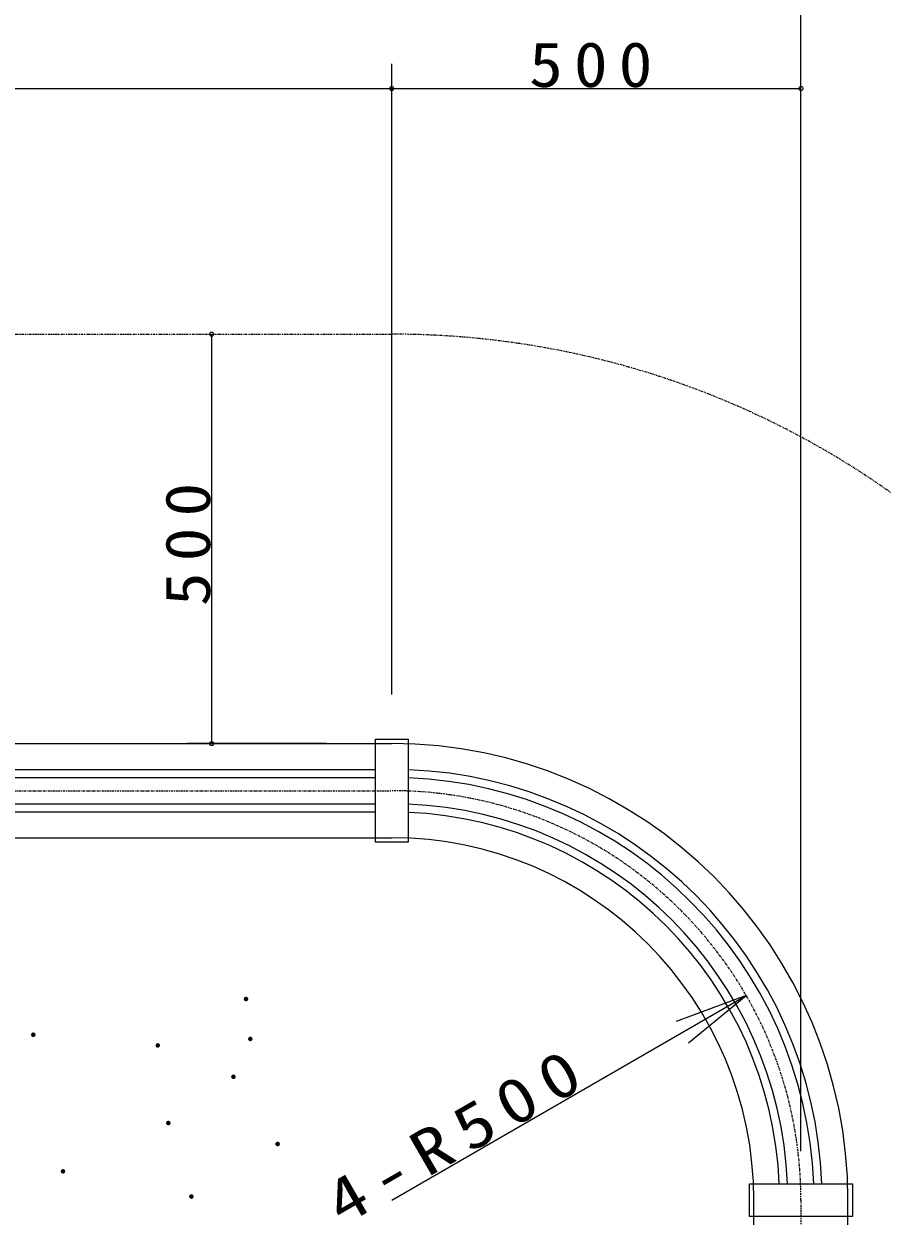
# Model space of a CAD drawing. Units: millimetres at full size. Extents: x -11550 to 0, y 0 to 8010.
# Drawn here: x -7842 to -6793, y 5733 to 7189 of the extents above; entities that cross this region are included whole.
import ezdxf

# ---------------------------------------------------------------- set-up
doc = ezdxf.new("R2010")
doc.units = ezdxf.units.MM
doc.linetypes.add('USER2', pattern=[6, 3, -1, 1, -1])
doc.linetypes.add('USER3', pattern=[8, 3, -1, 1, -1, 1, -1])
doc.layers.add('線', color=7, linetype='Continuous', lineweight=25)
doc.layers.add('補助', color=2, linetype='Continuous', lineweight=50)
doc.styles.add('ＭＳ ゴシック', font='')
doc.styles.get('ＭＳ ゴシック').set_extended_font_data('MS Gothic')

# ---------------------------------------------------------------- blocks, each defined once
blk = doc.blocks.new('open_arrow')
at = {"color": 0, "linetype": 'Continuous', "lineweight": -2}
blk.add_lwpolyline([(7.5, 1.25), (0, 0), (7.5, -1.25)], dxfattribs=at)
blk = doc.blocks.new('dimension_origin')
at = {"color": 0, "linetype": 'Continuous', "lineweight": -2}
blk.add_circle((0, 0), 1.25, dxfattribs=at)

msp = doc.modelspace()

# ---------------------------------------------------------------- linework, layer by layer
at = {"layer": '線', "color": 2, "linetype": 'USER3'}
msp.add_line((-8892.5, 6810), (-7392.5, 6810), dxfattribs=at)
at = {"layer": '線', "lineweight": 13}
for p, q in [((-8892.5, 6310), (-7392.5, 6310)), ((-8892.5, 6195), (-7392.5, 6195)), ((-6950, 4252.5), (-6950, 5752.5)), ((-6835, 4252.5), (-6835, 5752.5))]:
    msp.add_line(p, q, dxfattribs=at)
at = {"layer": '線', "color": 2}
for p, q in [((-8872.5, 6278.5), (-7412.5, 6278.5)), ((-8872.5, 6268.5), (-7412.5, 6268.5)), ((-8872.5, 6236.5), (-7412.5, 6236.5)), ((-8872.5, 6226.5), (-7412.5, 6226.5))]:
    msp.add_line(p, q, dxfattribs=at)
at = {"layer": '線', "color": 20, "linetype": 'USER2'}
for p, q in [((-8892.5, 6252.5), (-7392.5, 6252.5)), ((-6892.5, 5752.5), (-6892.5, 4252.5))]:
    msp.add_line(p, q, dxfattribs=at)
at = {"layer": '線', "lineweight": 13}
for points in [[(-7372.5, 6315.5), (-7372.5, 6189.5), (-7412.5, 6189.5), (-7412.5, 6315.5)], [(-6955.5, 5772.5), (-6829.5, 5772.5), (-6829.5, 5732.5), (-6955.5, 5732.5)]]:
    msp.add_lwpolyline(points, close=True, dxfattribs=at)
at = {"layer": '線', "color": 2, "linetype": 'USER3'}
msp.add_arc((-7392.5, 5752.5), 1057.5, 0, 90, dxfattribs=at)
at = {"layer": '線', "lineweight": 13}
for radius in [557.5, 442.5]:
    msp.add_arc((-7392.5, 5752.5), radius, 0, 90, dxfattribs=at)
at = {"layer": '線', "color": 2}
for radius, start, end in [(526, 2.17907, 87.82093), (516, 2.22132, 87.77868), (484, 2.36827, 87.63173), (474, 2.41826, 87.58174)]:
    msp.add_arc((-7392.5, 5752.5), radius, start, end, dxfattribs=at)
at = {"layer": '線', "color": 20, "linetype": 'USER2'}
msp.add_arc((-7392.5, 5752.5), 500, 0, 90, dxfattribs=at)
at = {"layer": '補助', "lineweight": 13}
for p, q in [((-6892.5, 5812.5), (-6892.5, 7440)), ((-7392.5, 6370), (-7392.5, 7140)), ((-7392.5, 6370), (-7392.5, 7140)), ((-6892.5, 5812.5), (-6892.5, 7140)), ((-8892.5, 7110), (-7392.5, 7110)), ((-7392.5, 7110), (-6892.5, 7110)), ((-7612.5, 6310), (-7612.5, 6810)), ((-7472.5, 6310), (-7642.5, 6310)), ((-7392.5, 5752.5), (-6959.487, 6002.5))]:
    msp.add_line(p, q, dxfattribs=at)
at = {"layer": '補助'}
for points in [[(-7570.539, 5997.103), (-7570.723, 5997.12), (-7570.901, 5997.171), (-7571.066, 5997.253), (-7571.213, 5997.364), (-7571.337, 5997.501), (-7571.435, 5997.658), (-7571.501, 5997.83), (-7571.535, 5998.011), (-7571.535, 5998.196), (-7571.501, 5998.377), (-7571.435, 5998.549), (-7571.337, 5998.706), (-7571.213, 5998.842), (-7571.066, 5998.954), (-7570.901, 5999.036), (-7570.723, 5999.086), (-7570.539, 5999.103), (-7570.356, 5999.086), (-7570.178, 5999.036), (-7570.013, 5998.954), (-7569.866, 5998.842), (-7569.741, 5998.706), (-7569.644, 5998.549), (-7569.578, 5998.377), (-7569.544, 5998.196), (-7569.544, 5998.011), (-7569.578, 5997.83), (-7569.644, 5997.658), (-7569.741, 5997.501), (-7569.866, 5997.364), (-7570.013, 5997.253), (-7570.178, 5997.171), (-7570.356, 5997.12)], [(-7830.52, 5953.478), (-7830.704, 5953.495), (-7830.881, 5953.545), (-7831.047, 5953.627), (-7831.194, 5953.739), (-7831.318, 5953.875), (-7831.415, 5954.032), (-7831.482, 5954.204), (-7831.516, 5954.385), (-7831.516, 5954.57), (-7831.482, 5954.751), (-7831.415, 5954.923), (-7831.318, 5955.08), (-7831.194, 5955.217), (-7831.047, 5955.328), (-7830.881, 5955.41), (-7830.704, 5955.461), (-7830.52, 5955.478), (-7830.336, 5955.461), (-7830.159, 5955.41), (-7829.994, 5955.328), (-7829.846, 5955.217), (-7829.722, 5955.08), (-7829.625, 5954.923), (-7829.558, 5954.751), (-7829.524, 5954.57), (-7829.524, 5954.385), (-7829.558, 5954.204), (-7829.625, 5954.032), (-7829.722, 5953.875), (-7829.846, 5953.739), (-7829.994, 5953.627), (-7830.159, 5953.545), (-7830.336, 5953.495)], [(-7678.378, 5940.423), (-7678.561, 5940.44), (-7678.739, 5940.49), (-7678.904, 5940.572), (-7679.051, 5940.684), (-7679.176, 5940.82), (-7679.273, 5940.977), (-7679.339, 5941.149), (-7679.373, 5941.33), (-7679.373, 5941.515), (-7679.339, 5941.696), (-7679.273, 5941.868), (-7679.176, 5942.025), (-7679.051, 5942.162), (-7678.904, 5942.273), (-7678.739, 5942.355), (-7678.561, 5942.406), (-7678.378, 5942.423), (-7678.194, 5942.406), (-7678.016, 5942.355), (-7677.851, 5942.273), (-7677.704, 5942.162), (-7677.58, 5942.025), (-7677.482, 5941.868), (-7677.416, 5941.696), (-7677.382, 5941.515), (-7677.382, 5941.33), (-7677.416, 5941.149), (-7677.482, 5940.977), (-7677.58, 5940.82), (-7677.704, 5940.684), (-7677.851, 5940.572), (-7678.016, 5940.49), (-7678.194, 5940.44)], [(-7565.404, 5948.345), (-7565.588, 5948.362), (-7565.766, 5948.413), (-7565.931, 5948.495), (-7566.078, 5948.606), (-7566.202, 5948.742), (-7566.3, 5948.899), (-7566.366, 5949.071), (-7566.4, 5949.253), (-7566.4, 5949.437), (-7566.366, 5949.619), (-7566.3, 5949.791), (-7566.202, 5949.948), (-7566.078, 5950.084), (-7565.931, 5950.195), (-7565.766, 5950.278), (-7565.588, 5950.328), (-7565.404, 5950.345), (-7565.221, 5950.328), (-7565.043, 5950.278), (-7564.878, 5950.195), (-7564.731, 5950.084), (-7564.606, 5949.948), (-7564.509, 5949.791), (-7564.443, 5949.619), (-7564.409, 5949.437), (-7564.409, 5949.253), (-7564.443, 5949.071), (-7564.509, 5948.899), (-7564.606, 5948.742), (-7564.731, 5948.606), (-7564.878, 5948.495), (-7565.043, 5948.413), (-7565.221, 5948.362)], [(-7585.944, 5902.153), (-7586.128, 5902.17), (-7586.305, 5902.221), (-7586.47, 5902.303), (-7586.618, 5902.414), (-7586.742, 5902.55), (-7586.839, 5902.707), (-7586.906, 5902.879), (-7586.94, 5903.061), (-7586.94, 5903.245), (-7586.906, 5903.427), (-7586.839, 5903.599), (-7586.742, 5903.756), (-7586.618, 5903.892), (-7586.47, 5904.003), (-7586.305, 5904.085), (-7586.128, 5904.136), (-7585.944, 5904.153), (-7585.76, 5904.136), (-7585.583, 5904.085), (-7585.418, 5904.003), (-7585.27, 5903.892), (-7585.146, 5903.756), (-7585.049, 5903.599), (-7584.982, 5903.427), (-7584.948, 5903.245), (-7584.948, 5903.061), (-7584.982, 5902.879), (-7585.049, 5902.707), (-7585.146, 5902.55), (-7585.27, 5902.414), (-7585.418, 5902.303), (-7585.583, 5902.221), (-7585.76, 5902.17)], [(-7665.535, 5845.696), (-7665.719, 5845.713), (-7665.896, 5845.764), (-7666.061, 5845.846), (-7666.208, 5845.957), (-7666.333, 5846.094), (-7666.43, 5846.25), (-7666.497, 5846.422), (-7666.53, 5846.604), (-7666.53, 5846.788), (-7666.497, 5846.97), (-7666.43, 5847.142), (-7666.333, 5847.299), (-7666.208, 5847.435), (-7666.061, 5847.546), (-7665.896, 5847.629), (-7665.719, 5847.679), (-7665.535, 5847.696), (-7665.351, 5847.679), (-7665.174, 5847.629), (-7665.008, 5847.546), (-7664.861, 5847.435), (-7664.737, 5847.299), (-7664.64, 5847.142), (-7664.573, 5846.97), (-7664.539, 5846.788), (-7664.539, 5846.604), (-7664.573, 5846.422), (-7664.64, 5846.25), (-7664.737, 5846.094), (-7664.861, 5845.957), (-7665.008, 5845.846), (-7665.174, 5845.764), (-7665.351, 5845.713)], [(-7532.028, 5820.034), (-7532.211, 5820.051), (-7532.389, 5820.101), (-7532.554, 5820.184), (-7532.701, 5820.295), (-7532.826, 5820.431), (-7532.923, 5820.588), (-7532.99, 5820.76), (-7533.023, 5820.942), (-7533.023, 5821.126), (-7532.99, 5821.307), (-7532.923, 5821.48), (-7532.826, 5821.636), (-7532.701, 5821.773), (-7532.554, 5821.884), (-7532.389, 5821.966), (-7532.211, 5822.017), (-7532.028, 5822.034), (-7531.844, 5822.017), (-7531.666, 5821.966), (-7531.501, 5821.884), (-7531.354, 5821.773), (-7531.23, 5821.636), (-7531.133, 5821.48), (-7531.066, 5821.307), (-7531.032, 5821.126), (-7531.032, 5820.942), (-7531.066, 5820.76), (-7531.133, 5820.588), (-7531.23, 5820.431), (-7531.354, 5820.295), (-7531.501, 5820.184), (-7531.666, 5820.101), (-7531.844, 5820.051)], [(-7794.308, 5786.663), (-7794.492, 5786.68), (-7794.669, 5786.731), (-7794.834, 5786.813), (-7794.982, 5786.924), (-7795.106, 5787.061), (-7795.203, 5787.218), (-7795.27, 5787.39), (-7795.304, 5787.571), (-7795.304, 5787.756), (-7795.27, 5787.937), (-7795.203, 5788.109), (-7795.106, 5788.266), (-7794.982, 5788.402), (-7794.834, 5788.514), (-7794.669, 5788.596), (-7794.492, 5788.646), (-7794.308, 5788.663), (-7794.124, 5788.646), (-7793.947, 5788.596), (-7793.782, 5788.514), (-7793.634, 5788.402), (-7793.51, 5788.266), (-7793.413, 5788.109), (-7793.346, 5787.937), (-7793.312, 5787.756), (-7793.312, 5787.571), (-7793.346, 5787.39), (-7793.413, 5787.218), (-7793.51, 5787.061), (-7793.634, 5786.924), (-7793.782, 5786.813), (-7793.947, 5786.731), (-7794.124, 5786.68)], [(-7637.293, 5755.878), (-7637.477, 5755.895), (-7637.654, 5755.946), (-7637.819, 5756.028), (-7637.966, 5756.139), (-7638.091, 5756.276), (-7638.188, 5756.432), (-7638.255, 5756.605), (-7638.288, 5756.786), (-7638.288, 5756.97), (-7638.255, 5757.152), (-7638.188, 5757.324), (-7638.091, 5757.481), (-7637.966, 5757.617), (-7637.819, 5757.728), (-7637.654, 5757.811), (-7637.477, 5757.861), (-7637.293, 5757.878), (-7637.109, 5757.861), (-7636.932, 5757.811), (-7636.766, 5757.728), (-7636.619, 5757.617), (-7636.495, 5757.481), (-7636.398, 5757.324), (-7636.331, 5757.152), (-7636.297, 5756.97), (-7636.297, 5756.786), (-7636.331, 5756.605), (-7636.398, 5756.432), (-7636.495, 5756.276), (-7636.619, 5756.139), (-7636.766, 5756.028), (-7636.932, 5755.946), (-7637.109, 5755.895)]]:
    msp.add_lwpolyline(points, close=True, dxfattribs=at)

# ---------------------------------------------------------------- block references
at = {"layer": '補助', "lineweight": 13, "xscale": 2, "yscale": 2}
msp.add_blockref('dimension_origin', (-7392.5, 7110), dxfattribs=at)
at = {"layer": '補助', "lineweight": 13}
for name, p, xscale, yscale, rotation in [('dimension_origin', (-7392.5, 7110), 2, 2, 180), ('dimension_origin', (-6892.5, 7110), 2, 2, 180), ('dimension_origin', (-7612.5, 6810), 2, 2, 270), ('dimension_origin', (-7612.5, 6310), 2, 2, 90), ('open_arrow', (-6959.487, 6002.5), 12, 12, 210)]:
    msp.add_blockref(name, p, dxfattribs=dict(at, xscale=xscale, yscale=yscale, rotation=rotation))

# ---------------------------------------------------------------- texts
at = {"layer": '補助', "insert": (-7142.5, 7111), "char_height": 54.99, "attachment_point": 8, "style": 'ＭＳ ゴシック'}
msp.add_mtext('\\T1.33;\\W1.1;500', dxfattribs=at)
at = {"layer": '補助', "char_height": 54.99, "attachment_point": 8, "style": 'ＭＳ ゴシック'}
for s, insert, rotation in [('\\T1.33;\\W1.1;500', (-7613.5, 6560), 90), ('\\T1.33;\\W1.2;4-R500', (-7297.02, 5808.78), 30)]:
    msp.add_mtext(s, dxfattribs=dict(at, insert=insert, rotation=rotation))

doc.saveas('drawing.dxf')
